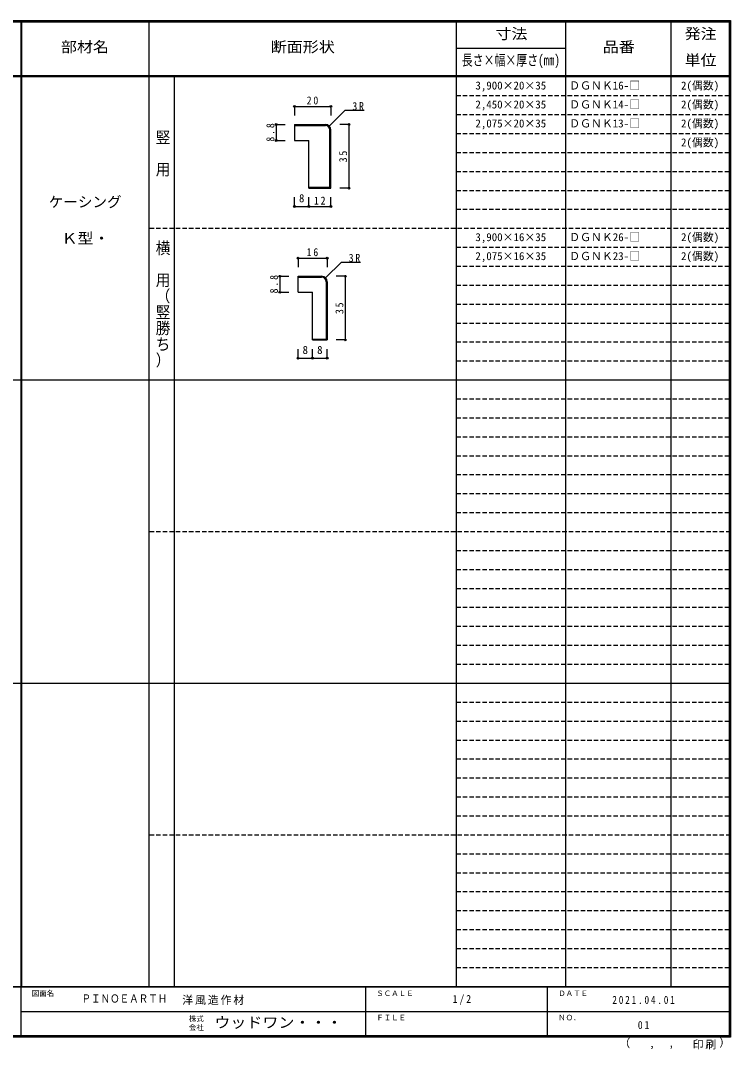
# Model space of a CAD drawing. Units: millimetres, scale not verified. Extents: x -400 to 380, y -287 to 278.
# Drawn here: x -10 to 380, y -287 to 278 of the extents above; entities that cross this region are included whole.
import ezdxf
from ezdxf.enums import TextEntityAlignment as Align

# ---------------------------------------------------------------- set-up
doc = ezdxf.new("R2010")
doc.units = ezdxf.units.MM
doc.header["$LTSCALE"] = 2
doc.header["$PDMODE"] = 32
doc.header["$PDSIZE"] = 1
doc.linetypes.add('DASHED1', pattern=[1.8, 1.2, -0.6])
for name, color, linetype in [('0-4', 3, 'Continuous'), ('0-A', 7, 'Continuous'), ('0-B', 4, 'Continuous'), ('F-1', 7, 'DASHED1'), ('F-A', 7, 'Continuous')]:
    doc.layers.add(name, color=color, linetype=linetype)
doc.styles.add('@ＭＳ ゴシック', font='')
doc.styles.add('ＭＳ ゴシック', font='')
doc.styles.get('@ＭＳ ゴシック').set_extended_font_data('@MS Gothic')
doc.styles.get('ＭＳ ゴシック').set_extended_font_data('MS Gothic')

msp = doc.modelspace()

# ---------------------------------------------------------------- linework, layer by layer
at = {"layer": '0-4'}
for p, q in [((140.348, 221.191), (157.348, 221.191)), ((140.348, 220.691), (157.348, 220.691)), ((159.848, 186.691), (159.848, 218.191)), ((160.348, 186.191), (160.348, 218.191)), ((148.348, 186.191), (148.348, 212.391)), ((148.348, 186.691), (159.848, 186.691)), ((148.348, 186.191), (160.348, 186.191)), ((142.325, 128.996), (142.325, 137.796)), ((142.325, 137.796), (155.325, 137.796)), ((142.325, 137.296), (155.325, 137.296)), ((157.825, 134.796), (157.825, 103.296)), ((158.325, 134.796), (158.325, 102.796)), ((142.325, 128.996), (150.325, 128.996)), ((150.325, 102.796), (150.325, 128.996)), ((150.325, 103.296), (157.825, 103.296)), ((150.325, 102.796), (158.325, 102.796))]:
    msp.add_line(p, q, dxfattribs=at)
msp.add_lwpolyline([(140.348, 221.191), (140.348, 212.391), (148.348, 212.391)], dxfattribs=at)
for centre, radius in [((157.348, 218.191), 3), ((157.348, 218.191), 2.5), ((155.325, 134.796), 3), ((155.325, 134.796), 2.5)]:
    msp.add_arc(centre, radius, 0, 90, dxfattribs=at)
at = {"layer": '0-B'}
for p, q in [((140.348, 231.191), (160.348, 231.191)), ((140.348, 231.191), (140.348, 226.191)), ((159.469, 220.313), (168.187, 229.03)), ((160.348, 231.191), (160.348, 226.191)), ((168.187, 229.03), (178.687, 229.03)), ((130.348, 221.191), (130.348, 212.391)), ((130.348, 221.191), (135.348, 221.191)), ((170.348, 221.191), (165.348, 221.191)), ((170.348, 221.191), (170.348, 186.191)), ((130.348, 212.391), (135.348, 212.391)), ((140.348, 176.191), (140.348, 181.191)), ((148.348, 176.191), (148.348, 181.191)), ((160.348, 176.191), (160.348, 181.191)), ((170.348, 186.191), (165.348, 186.191)), ((140.348, 176.191), (160.348, 176.191)), ((142.325, 147.796), (158.325, 147.796)), ((142.325, 147.796), (142.325, 142.796)), ((158.325, 147.796), (158.325, 142.796)), ((157.446, 136.917), (166.164, 145.634)), ((166.164, 145.634), (176.664, 145.634)), ((132.325, 137.796), (132.325, 128.996)), ((132.325, 137.796), (137.325, 137.796)), ((168.325, 137.796), (163.325, 137.796)), ((168.325, 137.796), (168.325, 102.796)), ((132.325, 128.996), (137.325, 128.996)), ((168.325, 102.796), (163.325, 102.796)), ((142.325, 92.796), (142.325, 97.796)), ((150.325, 92.796), (150.325, 97.796)), ((158.325, 92.796), (158.325, 97.796)), ((142.325, 92.796), (158.325, 92.796))]:
    msp.add_line(p, q, dxfattribs=at)
at = {"layer": '0-B', "color": 7}
for p in [(140.348, 231.191), (160.348, 231.191), (130.348, 221.191), (170.348, 221.191), (130.348, 212.391), (170.348, 186.191), (140.348, 176.191), (148.348, 176.191), (160.348, 176.191), (142.325, 147.796), (158.325, 147.796), (132.325, 137.796), (168.325, 137.796), (132.325, 128.996), (168.325, 102.796), (142.325, 92.796), (150.325, 92.796), (158.325, 92.796)]:
    msp.add_point(p, dxfattribs=at)
at = {"layer": 'F-1', "color": 6, "linetype": 'Continuous'}
for p, q in [((-400, 278), (380, 278)), ((-400, 277.667), (380, 277.667)), ((-10, 278.333), (-10, -253)), ((-9.667, 278.337), (-9.667, -253)), ((379.333, 278.333), (379.333, -280.333)), ((379.667, 278.333), (379.667, -280.333)), ((380, 248), (-400, 248)), ((380, 247.333), (-400, 247.333)), ((380, -252.667), (-400, -252.667)), ((380, -253), (-400, -253)), ((-10, -253), (-10, -279.667)), ((179.333, -253), (179.333, -279.667)), ((279.333, -253), (279.333, -279.667)), ((-10, -266.333), (379.333, -266.334)), ((380, -279.667), (-400, -279.667)), ((380, -280), (-400, -280)), ((380, -280.333), (-400, -280.333))]:
    msp.add_line(p, q, dxfattribs=at)
at = {"layer": 'F-1', "linetype": 'Continuous'}
for p, q in [((60.333, 278.337), (60.333, -253)), ((229.333, 278.333), (229.333, -252.667)), ((289.333, 278.333), (289.333, -253.003)), ((347.333, 278.333), (347.333, -253.003)), ((229.333, 263.163), (289.333, 263.163)), ((74.333, 247.333), (74.333, -252.667)), ((380, 80.667), (-400, 80.667)), ((380, -86), (-400, -86))]:
    msp.add_line(p, q, dxfattribs=at)
at = {"layer": 'F-1'}
for p, q in [((379.333, 236.917), (229.333, 236.917)), ((379.333, 226.5), (229.333, 226.5)), ((379.333, 216.083), (229.333, 216.083)), ((379.333, 205.667), (229.333, 205.667)), ((379.333, 195.25), (229.333, 195.25)), ((379.333, 184.833), (229.333, 184.833)), ((379.333, 174.417), (229.333, 174.417)), ((380, 164), (60.333, 164)), ((379.333, 153.583), (229.333, 153.583)), ((379.333, 143.167), (229.333, 143.167)), ((379.333, 132.75), (229.333, 132.75)), ((379.333, 122.333), (229.333, 122.333)), ((379.333, 111.917), (229.333, 111.917)), ((379.333, 101.5), (229.333, 101.5)), ((379.333, 91.083), (229.333, 91.083)), ((379.333, 70.25), (229.333, 70.25)), ((379.333, 59.833), (229.333, 59.833)), ((379.333, 49.417), (229.333, 49.417)), ((379.333, 39), (229.333, 39)), ((379.333, 28.583), (229.333, 28.583)), ((379.333, 18.167), (229.333, 18.167)), ((379.333, 7.75), (229.333, 7.75)), ((380, -2.667), (60.333, -2.667)), ((379.333, -13.083), (229.333, -13.083)), ((379.333, -23.5), (229.333, -23.5)), ((379.333, -33.917), (229.333, -33.917)), ((379.333, -44.333), (229.333, -44.333)), ((379.333, -54.75), (229.333, -54.75)), ((379.333, -65.167), (229.333, -65.167)), ((379.333, -75.583), (229.333, -75.583)), ((379.333, -96.417), (229.333, -96.417)), ((379.333, -106.833), (229.333, -106.833)), ((379.333, -117.25), (229.333, -117.25)), ((379.333, -127.667), (229.333, -127.667)), ((379.333, -138.083), (229.333, -138.083)), ((379.333, -148.5), (229.333, -148.5)), ((379.333, -158.917), (229.333, -158.917)), ((380, -169.333), (60.333, -169.333)), ((379.333, -179.75), (229.333, -179.75)), ((379.333, -190.167), (229.333, -190.167)), ((379.333, -200.583), (229.333, -200.583)), ((379.333, -211), (229.333, -211)), ((379.333, -221.417), (229.333, -221.417)), ((379.333, -231.833), (229.333, -231.833)), ((379.333, -242.25), (229.333, -242.25))]:
    msp.add_line(p, q, dxfattribs=at)
at = {"layer": 'F-1', "color": 6, "linetype": 'Continuous'}
msp.add_lwpolyline([(-400, 278.333), (380, 278.333), (380, -280.333)], dxfattribs=at)

# ---------------------------------------------------------------- texts
at = {"layer": '0-A', "style": 'ＭＳ ゴシック'}
for s, height, p in [('3,900×20×35', 4.399, (239.833, 239.125)), ('ＤＧＮＫ16-□', 4.399, (291.333, 239.125)), ('2(偶数)', 4.399, (352.833, 239.125)), ('2,450×20×35', 4.399, (239.833, 228.708)), ('ＤＧＮＫ14-□', 4.399, (291.333, 228.708)), ('2(偶数)', 4.399, (352.833, 228.708)), ('2,075×20×35', 4.399, (239.833, 218.292)), ('ＤＧＮＫ13-□', 4.399, (291.333, 218.292)), ('2(偶数)', 4.399, (352.833, 218.292)), ('2(偶数)', 4.399, (352.833, 207.875)), ('ケーシング', 5.865, (5.333, 174)), ('3,900×16×35', 4.399, (239.833, 155.792)), ('ＤＧＮＫ26-□', 4.399, (291.333, 155.792)), ('2(偶数)', 4.399, (352.833, 155.792)), ('2,075×16×35', 4.399, (239.833, 145.375)), ('ＤＧＮＫ23-□', 4.399, (291.333, 145.375)), ('2(偶数)', 4.399, (352.833, 145.375))]:
    msp.add_text(s, height=height, dxfattribs=at).set_placement(p, align=Align.BOTTOM_LEFT)
at = {"layer": '0-A', "style": '@ＭＳ ゴシック', "width": 1.1}
for s, p in [('竪\u3000用', (63.333, 218.667)), ('横\u3000用（竪勝ち）', (63.333, 157.833))]:
    msp.add_text(s, height=5.865, rotation=270, dxfattribs=at).set_placement(p, align=Align.BOTTOM_LEFT)
at = {"layer": '0-A', "style": 'ＭＳ ゴシック', "width": 1.1}
msp.add_text('Ｋ型・', height=5.865, dxfattribs=at).set_placement((12.333, 154), align=Align.BOTTOM_LEFT)
at = {"layer": '0-B', "color": 7, "style": 'ＭＳ ゴシック'}
for p in [(142.848, 177.191), (144.825, 93.796), (152.825, 93.796)]:
    msp.add_text('8', height=4.399, dxfattribs=at).set_placement(p, align=Align.BOTTOM_LEFT)
at = {"layer": '0-B', "color": 7, "char_height": 4.399, "attachment_point": 7, "style": 'ＭＳ ゴシック'}
for s, insert in [('\\T1.36;\\W0.9;20', (147.098, 232.191)), ('\\T1.36;\\W0.9;3R', (172.187, 229.03)), ('\\T1.36;\\W0.9;12', (151.098, 177.191)), ('\\T1.36;\\W0.9;16', (147.075, 148.796)), ('\\T1.36;\\W0.9;3R', (170.164, 145.634))]:
    msp.add_mtext(s, dxfattribs=dict(at, insert=insert))
at = {"layer": '0-B', "color": 7, "char_height": 4.399, "attachment_point": 7, "rotation": 90, "style": 'ＭＳ ゴシック'}
for s, insert in [('\\T1.38;\\W0.9;8.8', (129.348, 211.791)), ('\\T1.36;\\W0.9;35', (169.348, 200.441)), ('\\T1.38;\\W0.9;8.8', (131.325, 128.396)), ('\\T1.36;\\W0.9;35', (167.325, 117.046))]:
    msp.add_mtext(s, dxfattribs=dict(at, insert=insert))
at = {"layer": 'F-A', "style": 'ＭＳ ゴシック'}
for s, height, width, p in [('寸法', 5.865, 1.1, (250.833, 266.413)), ('発注', 5.865, 1.1, (354.833, 266.413)), ('部材名', 5.865, 1.1, (12, 259.167)), ('断面形状', 5.865, 1.1, (127.333, 259.167)), ('品番', 5.865, 1.1, (309.833, 259.163)), ('長さ×幅×厚さ(㎜)', 5.865, 0.75, (232.333, 251.913)), ('単位', 5.865, 1.1, (354.833, 251.913)), ('ＰＩＮＯＥＡＲＴＨ', 4.399, 0.85, (23.333, -262.719)), ('ウッドワン・・・', 5.865, 1.1, (96.333, -277))]:
    msp.add_text(s, height=height, dxfattribs=dict(at, width=width)).set_placement(p, align=Align.BOTTOM_LEFT)
for s, height, p in [('図面名', 2.933, (-4, -258.667)), ('ＳＣＡＬＥ', 2.933, (185.333, -258.667)), ('ＤＡＴＥ', 2.933, (285.333, -258.667)), ('株式', 2.933, (82.333, -272.6)), ('ＦＩＬＥ', 2.933, (185.333, -272)), ('ＮＯ．', 2.933, (285.333, -272)), ('会社', 2.933, (82.333, -277.4)), ('（', 4.399, (318.936, -287.221)), ('）', 4.399, (373.894, -286.942)), (',', 4.399, (335.418, -287.221)), (',', 4.399, (346.013, -287.035))]:
    msp.add_text(s, height=height, dxfattribs=at).set_placement(p, align=Align.BOTTOM_LEFT)
at = {"layer": 'F-A', "char_height": 4.399, "attachment_point": 7, "style": 'ＭＳ ゴシック'}
for s, insert in [('\\T1.17;洋風造作材', (78.695, -262.667)), ('\\T1.38;\\W0.9;1/2', (227.333, -262.667)), ('\\T1.39;\\W0.85;2021.04.01', (315.083, -262.167)), ('\\T1.36;\\W0.9;01', (329.083, -276)), ('\\T1.17;印刷', (359.21, -287.128))]:
    msp.add_mtext(s, dxfattribs=dict(at, insert=insert))

doc.saveas('drawing.dxf')
